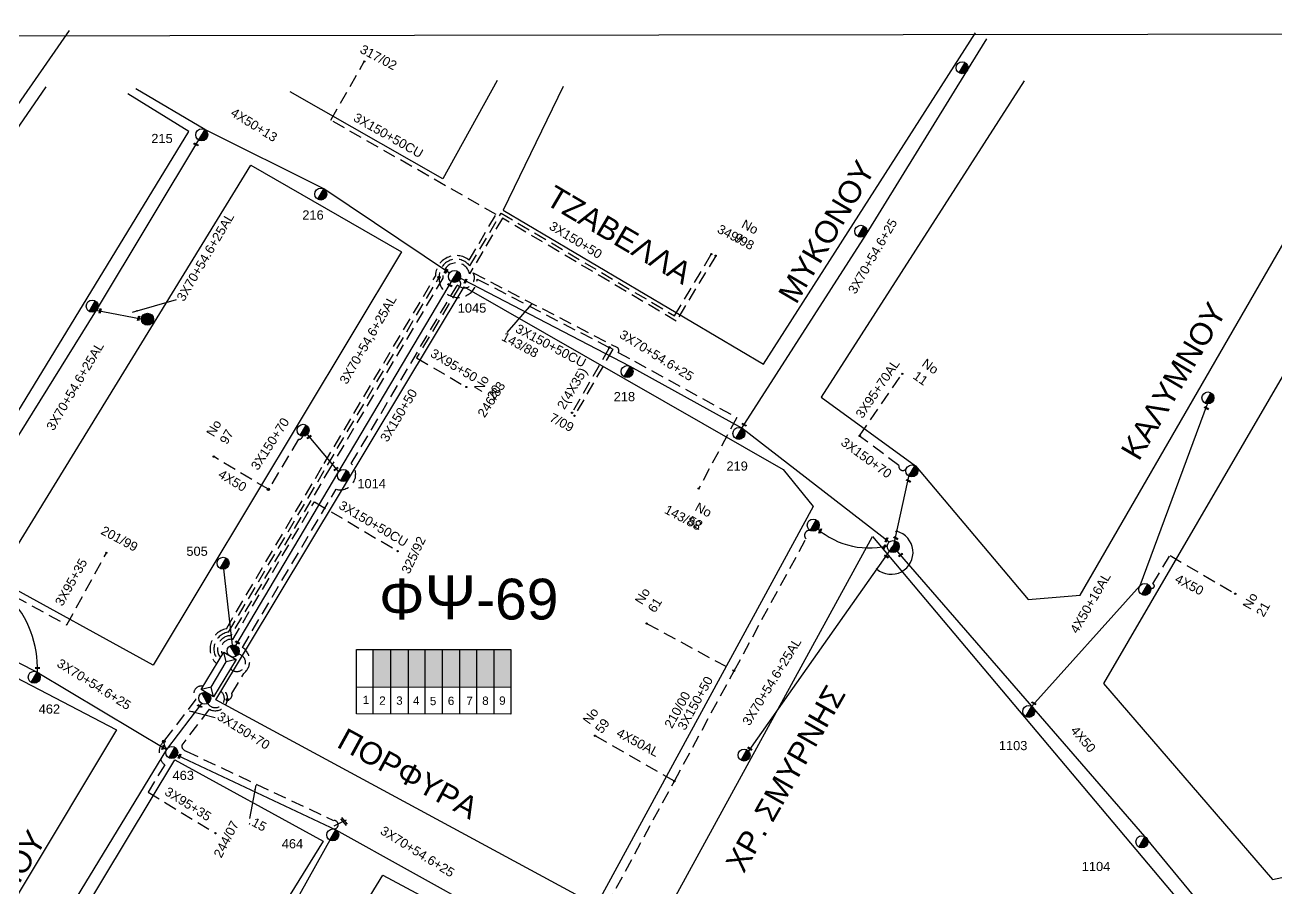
# Model space of a CAD drawing. Header units: millimetres. Extents: x 771 to 3391, y 686 to 1835.
# Drawn here: x 1288.3 to 1533.5, y 1593.6 to 1762.8 of the extents above; entities that cross this region are included whole.
import ezdxf

# ---------------------------------------------------------------- set-up
doc = ezdxf.new("R2010")
doc.units = ezdxf.units.MM
doc.linetypes.add('DASHED', pattern=[19.05, 12.7, -6.35])
for name, color, linetype in [('Pillar OTE', 7, 'Continuous'), ('Άγνωστα', 7, 'Continuous'), ('Γυμνά εναέρια ΧΤ (3Φ)   4x50CU', 7, 'Continuous'), ('Γυμνά εναέρια ΧΤ και ΦΟΠ (3Φ)   4x50+16AL', 7, 'Continuous'), ('Επιγραφές - Σχήματα', 7, 'Continuous'), ('Καλωδια Χ.Τ 3x95+35', 7, 'DASHED'), ('Καλωδια ΧΤ  3X95+50', 7, 'Continuous'), ('Καλώδια ΧΤ   3x150+50CU', 7, 'DASHED'), ('Καλώδια ΧΤ   3x150+70AL', 7, 'DASHED'), ('Μηχανική τομή', 7, 'Continuous'), ('Στύλος Ξύλινος', 7, 'Continuous'), ('Στύλος Ξύλινος @ 1', 7, 'Continuous'), ('Στύλος ΦΜ', 7, 'Continuous'), ('Στύλος ΦΜ @ 1', 7, 'Continuous'), ('Συνδέσεις', 7, 'Continuous'), ('Συνεστραμμένα ΧΤ   3x70+54.6+25 AL', 7, 'SYN_LINE'), ('Υποσταθμός εναέριος 2 στύλων', 7, 'Continuous'), ('Υποσταθμός πόλεως', 7, 'Continuous'), ('Υπόβαθρο ΔΕΗ', 7, 'Continuous'), ('Υπόγεια Καλώδια Δικτύου ΧΤ   .15', 7, 'DASHED'), ('Υπόγεια καλώδια Παροχών ΧΤ   4x50AL', 7, 'DASHED')]:
    doc.layers.add(name, color=color, linetype=linetype)
doc.styles.add('arial', font='ARIAL.TTF')
doc.styles.get("Standard").update_dxf_attribs({"font": 'ARIAL.TTF'})
doc.linetypes.add('SYN_LINE', pattern='A,0.5,-0.0001,["/\\/\\/\\/",Standard,S=0.1,R=0,X=0,Y=-0.05],-0.25', length=0.7501)
doc.dimstyles.new('ISO-25', dxfattribs={"dimtxt": 2.5, "dimasz": 2.5, "dimexe": 1.25, "dimexo": 0.625, "dimtad": 1, "dimtxsty": 'Standard', "dimcen": 2.5, "dimadec": 0, "dimazin": 0, "dimtfac": 1, "dimtmove": 0, "dimatfit": 3, "dimfxl": 1, "dimarcsym": 0})

# ---------------------------------------------------------------- blocks, each defined once
blk = doc.blocks.new('ΥΠΑΡΧΩΝ ΤΣΙΜΕΝΤΕΝΙΟΣ ΣΤΥΛΟΣ')
at = {"layer": 'Στύλος ΦΜ'}
blk.add_hatch(color=7, dxfattribs=at).paths.add_polyline_path([(-1.29, -2.28, 0.574793), (2.62, 0, 0.268822), (1.3, 2.27)])
at = {"layer": 'Στύλος ΦΜ', "color": 7}
blk.add_line((-1.29, -2.28), (1.3, 2.27), dxfattribs=at)
blk.add_circle((0, 0), 2.62, dxfattribs=at)
at = {"layer": 'Στύλος ΦΜ', "flags": 4}
for tag, p in [('ΑΡΙΘΜΟΣ', (-4.68, 8.05)), ('ΤΥΠΟΣ', (-4.91, 3.03))]:
    blk.add_attdef(tag, p, '', height=4, dxfattribs=at)
blk = doc.blocks.new('_ΣΥΝΔΕΣΗ')
at = {"layer": 'Συνδέσεις', "linetype": 'SYN_LINE', "ltscale": 40}
blk.add_hatch(color=256, dxfattribs=at).paths.add_polyline_path([(0.5, -0.01, 1), (-0.5, -0.01, 1)])
at = {"layer": 'Συνδέσεις'}
blk.add_circle((0, -0.01), 0.5, dxfattribs=at)
blk = doc.blocks.new('ΜΗΧΑΝΙΚΗ ΤΟΜΗ')
at = {"layer": 'Μηχανική τομή', "ltscale": 40}
for p, q in [((-1.89, 0.78), (1.89, 0.78)), ((1.89, 0), (-1.89, 0))]:
    blk.add_line(p, q, dxfattribs=at)
blk = doc.blocks.new('ΥΠΟΣΤΑΘΜΟΣ ΕΝΑΕΡΙΟΣ ΕΠΙ 2 ΣΤΥΛΩΝ')
at = {"layer": 'Υποσταθμός εναέριος 2 στύλων', "linetype": 'Continuous'}
for points in [[(-11.97, -2.11, 0.574793), (-8.45, -0.07, 0.268822), (-9.64, 1.98)], [(9.68, -2.15, 0.574793), (13.19, -0.1, 0.268822), (12.01, 1.95)]]:
    blk.add_hatch(color=256, dxfattribs=at).paths.add_polyline_path(points)
for p, q in [((-11.97, -2.11), (-9.64, 1.98)), ((9.68, -2.15), (12.01, 1.95))]:
    blk.add_line(p, q, dxfattribs=at)
for centre in [(-10.81, -0.07), (10.84, -0.1)]:
    blk.add_circle(centre, 2.36, dxfattribs=at)
at = {"layer": 'Υποσταθμός πόλεως', "linetype": 'Continuous', "ltscale": 40}
blk.add_lwpolyline([(-8.57, 2.82), (8.57, 2.82), (8.57, -2.82), (-8.57, -2.82)], close=True, dxfattribs=at)
for points in [[(-5.75, 0), (-8.57, 2.82)], [(-8.57, -2.82), (-5.75, 0)], [(-5.75, 0), (5.75, 0)], [(5.75, 0), (8.57, 2.82)], [(8.57, -2.82), (5.75, 0)]]:
    blk.add_lwpolyline(points, dxfattribs=at)
at = {"layer": 'Υποσταθμός εναέριος 2 στύλων', "ltscale": 40, "flags": 1}
for tag, p in [('ΜΕΤΑΣΧΗΜΑΤΙΣΜΟΣ', (14.09, 2.51)), ('ΙΣΧΥΣ', (14.07, -0.28)), ('ΑΡΙΘΜΟΣ', (14.19, -3))]:
    blk.add_attdef(tag, p, '', height=1.8, dxfattribs=at)
blk = doc.blocks.new('ΥΠΑΡΧΩΝ ΞΥΛΙΝΟΣ ΣΤΥΛΟΣ')
at = {"layer": 'Στύλος Ξύλινος'}
h = blk.add_hatch(color=7, dxfattribs=at)
h.paths.add_polyline_path([(-2.62, 0, 0.270008), (-1.29, -2.28), (1.3, 2.27, 0.576266)])
h.paths.add_polyline_path([(-1.29, -2.28, 0.574793), (2.62, 0, 0.268822), (1.3, 2.27)])
at = {"layer": 'Στύλος Ξύλινος', "color": 7}
blk.add_line((-1.29, -2.28), (1.3, 2.27), dxfattribs=at)
blk.add_circle((0, 0), 2.62, dxfattribs=at)
at = {"layer": 'Στύλος Ξύλινος', "flags": 4}
for tag, p in [('ΑΡΙΘΜΟΣ', (-4.91, 8.6)), ('ΤΥΠΟΣ', (-4.85, 3.39))]:
    blk.add_attdef(tag, p, '', height=4, dxfattribs=at)
blk = doc.blocks.new('τομή_')
at = {"layer": 'Επιγραφές - Σχήματα'}
for p, q in [((-1.29, -0.22), (0.13, 0.75)), ((-1.08, -0.46), (0.34, 0.51)), ((-0.66, 0.62), (-0.29, -0.37))]:
    blk.add_line(p, q, dxfattribs=at)
blk = doc.blocks.new('TSONTA XT1')
at = {"ltscale": 40}
h = blk.add_hatch(color=256, dxfattribs=at)
h.dxf.hatch_style = 1
h.paths.add_polyline_path([(596, 2487.7), (597.1, 2488.8), (596, 2489.9), (594.9, 2488.8)])
blk.add_lwpolyline([(594.9, 2488.8), (596, 2489.9), (597.1, 2488.8), (596, 2487.7)], close=True, dxfattribs=at)

msp = doc.modelspace()

# ---------------------------------------------------------------- hatches: boundary and pattern name
at = {"layer": 'Καλώδια ΧΤ   3x150+50CU', "linetype": 'DASHED', "ltscale": 0.2}
h = msp.add_hatch(color=30, dxfattribs=at)
h.dxf.hatch_style = 1
h.paths.add_polyline_path([(1360.0977, 1640.21971), (1356.65782, 1640.21992), (1356.65736, 1632.85933), (1360.09724, 1632.85599)])
h = msp.add_hatch(color=133, dxfattribs=at)
h.dxf.hatch_style = 1
h.paths.add_polyline_path([(1363.53727, 1640.21949), (1360.0977, 1640.21971), (1360.09724, 1632.85599), (1363.5368, 1632.85265)])
h = msp.add_hatch(color=5, dxfattribs=at)
h.dxf.hatch_style = 1
h.paths.add_polyline_path([(1366.83482, 1640.21929), (1363.53727, 1640.21949), (1363.5368, 1632.85265), (1366.83436, 1632.84945)])
h = msp.add_hatch(color=6, dxfattribs=at)
h.dxf.hatch_style = 1
h.paths.add_polyline_path([(1370.22082, 1640.21908), (1366.83482, 1640.21929), (1366.83436, 1632.84945), (1370.22036, 1632.84616)])
h = msp.add_hatch(color=151, dxfattribs=at)
h.dxf.hatch_style = 1
h.paths.add_polyline_path([(1373.61746, 1640.21886), (1370.22082, 1640.21908), (1370.22036, 1632.84616), (1373.617, 1632.84286)])
h = msp.add_hatch(color=85, dxfattribs=at)
h.dxf.hatch_style = 1
h.paths.add_polyline_path([(1376.95451, 1640.21865), (1373.61746, 1640.21886), (1373.617, 1632.84286), (1376.95405, 1632.83962)])
h = msp.add_hatch(color=1, dxfattribs=at)
h.dxf.hatch_style = 1
h.paths.add_polyline_path([(1380.34289, 1640.21844), (1376.95451, 1640.21865), (1376.95405, 1632.83962), (1380.34243, 1632.83633)])
h = msp.add_hatch(color=2, dxfattribs=at)
h.dxf.hatch_style = 1
h.paths.add_polyline_path([(1383.66299, 1640.21823), (1380.34289, 1640.21844), (1380.34243, 1632.83633), (1383.66253, 1632.83311)])

# ---------------------------------------------------------------- linework, layer by layer
at = {"layer": 'Pillar OTE', "ltscale": 40}
for points in [[(1353.32912, 1627.57984), (1353.32991, 1640.22013), (1383.66299, 1640.21823), (1383.6622, 1627.55048), (1353.32912, 1627.58077)], [(1356.65703, 1627.57745), (1356.65782, 1640.21992)], [(1360.09691, 1627.57401), (1360.0977, 1640.21971)], [(1363.53647, 1627.57058), (1363.53727, 1640.21949)], [(1366.83403, 1627.56729), (1366.83482, 1640.21929)], [(1370.22003, 1627.56391), (1370.22082, 1640.21908)], [(1373.61667, 1627.56051), (1373.61746, 1640.21886)], [(1376.95372, 1627.55718), (1376.95451, 1640.21865)], [(1380.3421, 1627.5538), (1380.34289, 1640.21844)], [(1353.32945, 1632.86257), (1383.66253, 1632.83311)]]:
    msp.add_lwpolyline(points, dxfattribs=at)
at = {"layer": 'Άγνωστα', "color": 5, "linetype": 'DASHED', "ltscale": 0.2}
for points in [[(1402.8591, 1699.3093), (1395.63822, 1686.70264)], [(1403.15451, 1699.4142), (1403.60999, 1699.17109), (1396.12845, 1686.10936)]]:
    msp.add_lwpolyline(points, dxfattribs=at)
at = {"layer": 'Άγνωστα', "color": 1, "linetype": 'DASHED', "ltscale": 0.2}
msp.add_lwpolyline([(1452.0433, 1682.13227), (1460.38313, 1694.30138)], dxfattribs=at)
at = {"layer": 'Άγνωστα', "color": 6, "linetype": 'Continuous', "ltscale": 0.2}
msp.add_lwpolyline([(1329.03806, 1641.09328), (1327.18951, 1657.15556)], dxfattribs=at)
at = {"layer": 'Άγνωστα', "color": 62, "linetype": 'DASHED', "ltscale": 0.2}
msp.add_lwpolyline([(1410.27692, 1645.32803), (1427.44091, 1636.03729)], dxfattribs=at)
at = {"layer": 'Γυμνά εναέρια ΧΤ (3Φ)   4x50CU', "color": 62, "linetype": 'Continuous', "ltscale": 0.2}
msp.add_arc((1454.0061, 1676.04135), 15.89371, 225.9239339, 282.5961615, dxfattribs=at)
at = {"layer": 'Γυμνά εναέρια ΧΤ και ΦΟΠ (3Φ)   4x50+16AL', "color": 6, "linetype": 'Continuous', "ltscale": 0.2}
msp.add_lwpolyline([(1371.58074, 1714.06708), (1346.93134, 1730.65297), (1323.58818, 1742.27204), (1310.10327, 1750.27258)], dxfattribs=at)
at = {"layer": 'Γυμνά εναέρια ΧΤ και ΦΟΠ (3Φ)   4x50+16AL', "color": 1}
msp.add_lwpolyline([(1485.81503, 1629.09346), (1507.06127, 1652.76206), (1520.26661, 1688.43307)], dxfattribs=at)
at = {"layer": 'Γυμνά εναέρια ΧΤ και ΦΟΠ (3Φ)   4x50+16AL', "color": 1, "linetype": 'Continuous', "ltscale": 0.2}
for points in [[(1458.20063, 1659.97949), (1458.74202, 1660.67641), (1461.81128, 1674.76118)], [(1528.62804, 1578.42111), (1508.00417, 1603.48542), (1485.81503, 1629.09346), (1458.64743, 1660.42299)]]:
    msp.add_lwpolyline(points, dxfattribs=at)
at = {"layer": 'Καλωδια Χ.Τ 3x95+35', "color": 2, "linetype": 'DASHED', "ltscale": 0.2}
msp.add_lwpolyline([(1285.04088, 1651.08153, -0.606407485), (1286.32451, 1650.64437), (1296.52735, 1645.03607), (1304.36347, 1659.29187)], format="xyb", dxfattribs=at)
at = {"layer": 'Καλωδια Χ.Τ 3x95+35', "color": 85, "linetype": 'DASHED', "ltscale": 0.2}
msp.add_lwpolyline([(1315.56928, 1622.21117, 0.445125789), (1315.74206, 1617.5798), (1312.46685, 1612.19917), (1325.69948, 1604.14442)], format="xyb", dxfattribs=at)
at = {"layer": 'Καλωδια ΧΤ  3X95+50', "color": 6, "linetype": 'DASHED', "ltscale": 0.2}
msp.add_lwpolyline([(1373.49006, 1712.69854, -0.467260816), (1373.51016, 1711.38116), (1365.14575, 1697.46746), (1374.90687, 1691.7559)], format="xyb", dxfattribs=at)
at = {"layer": 'Καλώδια ΧΤ   3x150+50CU', "color": 30, "linetype": 'DASHED', "ltscale": 0.2}
msp.add_lwpolyline([(1325.94679, 1637.38505, -0.61295473), (1327.83576, 1644.29424), (1347.03405, 1676.7445), (1368.83004, 1713.47858, -0.624417224), (1375.4528, 1716.67532), (1380.74791, 1725.60321), (1348.31098, 1744.13674), (1354.88948, 1755.65026)], format="xyb", dxfattribs=at)
at = {"layer": 'Καλώδια ΧΤ   3x150+50CU', "color": 5, "linetype": 'DASHED', "ltscale": 0.2}
for points in [[(1326.32688, 1638.0173, -0.614722169), (1328.28383, 1643.63691), (1347.65379, 1676.37732), (1369.55468, 1713.28819, -0.736270812), (1375.59905, 1715.50981), (1381.74687, 1725.87542), (1415.73434, 1705.7175), (1422.96674, 1717.83433)], [(1369.55468, 1713.28819, 1.013706623), (1377.02698, 1712.94654), (1402.78385, 1699.58139)]]:
    msp.add_lwpolyline(points, format="xyb", dxfattribs=at)
at = {"layer": 'Καλώδια ΧΤ   3x150+50CU', "color": 133, "linetype": 'DASHED', "ltscale": 0.2}
msp.add_lwpolyline([(1423.81499, 1717.52438), (1416.07992, 1704.67503), (1381.99898, 1724.88838), (1375.52399, 1713.97116, 0.967531453), (1370.29247, 1713.11998), (1348.27353, 1676.01013), (1328.70897, 1642.94079, 0.625508357), (1326.68436, 1638.61196)], format="xyb", dxfattribs=at)
at = {"layer": 'Καλώδια ΧΤ   3x150+50CU', "color": 151, "linetype": 'DASHED', "ltscale": 0.2}
msp.add_lwpolyline([(1328.04874, 1630.38312, 0.521641983), (1328.88902, 1631.59628), (1331.25615, 1635.53386, 0.511929817), (1330.98131, 1640.62145), (1349.34549, 1671.68313, 0.765309636), (1352.3368, 1676.73446), (1373.13417, 1711.7855, 0.855052066), (1376.26174, 1714.1431), (1404.55697, 1699.47352, -0.405453464), (1404.66379, 1698.50094), (1407.86911, 1696.83822), (1427.94538, 1685.74415), (1420.49593, 1671.82877)], format="xyb", dxfattribs=at)
at = {"layer": 'Καλώδια ΧΤ   3x150+50CU', "color": 1, "linetype": 'DASHED', "ltscale": 0.2}
msp.add_lwpolyline([(1327.08467, 1639.27784, -0.646004002), (1329.10097, 1642.18867), (1345.09048, 1669.21522), (1361.29432, 1659.62867)], format="xyb", dxfattribs=at)
at = {"layer": 'Καλώδια ΧΤ   3x150+50CU', "color": 62, "linetype": 'DASHED', "ltscale": 0.2}
msp.add_lwpolyline([(1402.19662, 1589.0041, 0.794839814), (1402.48403, 1590.03718), (1415.70619, 1614.35823), (1427.44091, 1636.03729), (1441.53203, 1661.95673, -0.714804111), (1442.36694, 1663.59986)], format="xyb", dxfattribs=at)
at = {"layer": 'Καλώδια ΧΤ   3x150+50CU', "color": 6, "linetype": 'DASHED', "ltscale": 0.2}
msp.add_arc((1329.88852, 1637.62216), 1.71928, 224.1336105, 80.1717165, dxfattribs=at)
at = {"layer": 'Καλώδια ΧΤ   3x150+50CU', "color": 2, "linetype": 'DASHED', "ltscale": 0.2}
msp.add_arc((1325.66092, 1630.59701), 1.78365, 212.7850509, 52.1435885, dxfattribs=at)
at = {"layer": 'Καλώδια ΧΤ   3x150+70AL', "color": 6, "linetype": 'DASHED', "ltscale": 0.2}
msp.add_lwpolyline([(1342.56667, 1682.71806, -0.724987444), (1341.95816, 1681.47947), (1336.07023, 1671.66216)], format="xyb", dxfattribs=at)
at = {"layer": 'Καλώδια ΧΤ   3x150+70AL', "color": 1, "linetype": 'DASHED', "ltscale": 0.2}
msp.add_lwpolyline([(1461.22951, 1675.77854, -0.875481498), (1459.76071, 1676.30857), (1452.04685, 1682.12959)], format="xyb", dxfattribs=at)
at = {"layer": 'Καλώδια ΧΤ   3x150+70AL', "color": 85, "linetype": 'DASHED', "ltscale": 0.2}
msp.add_lwpolyline([(1323.3185, 1633.01305, 0.747947297), (1321.86423, 1630.49369), (1315.56928, 1622.21117, 0.216711127), (1316.16139, 1620.68655)], format="xyb", dxfattribs=at)
at = {"layer": 'Συνεστραμμένα ΧΤ   3x70+54.6+25 AL', "color": 85, "ltscale": 20}
msp.add_lwpolyline([(1235.06324, 1670.53321), (1253.50936, 1698.7177), (1279.21849, 1736.07819), (1297.06952, 1761.74846)], dxfattribs=at)
at = {"layer": 'Συνεστραμμένα ΧΤ   3x70+54.6+25 AL', "color": 62, "linetype": 'SYN_LINE', "ltscale": 20}
for points in [[(1428.95266, 1683.67487), (1453.30345, 1721.718), (1473.09583, 1753.73353), (1477.01576, 1760.07426)], [(1457.83956, 1661.28343), (1428.95266, 1683.67487), (1407.02, 1695.79802), (1372.68172, 1713.61605)]]:
    msp.add_lwpolyline(points, dxfattribs=at)
at = {"layer": 'Συνεστραμμένα ΧΤ   3x70+54.6+25 AL', "color": 6, "linetype": 'SYN_LINE', "ltscale": 20}
for points in [[(1265.00544, 1648.50616), (1287.11205, 1682.26607), (1302.37806, 1706.80734), (1323.00489, 1741.24886)], [(1329.67491, 1640.98857), (1349.71746, 1674.86626), (1372.58825, 1713.45209)]]:
    msp.add_lwpolyline(points, dxfattribs=at)
at = {"layer": 'Συνεστραμμένα ΧΤ   3x70+54.6+25 AL', "color": 6, "linetype": 'SYN_LINE', "ltscale": 8}
for points in [[(1302.23831, 1706.83391), (1312.49624, 1704.88377)], [(1343.69473, 1682.4167), (1349.84396, 1675.07968)]]:
    msp.add_lwpolyline(points, dxfattribs=at)
at = {"layer": 'Συνεστραμμένα ΧΤ   3x70+54.6+25 AL', "color": 1, "ltscale": 20}
msp.add_lwpolyline([(1430.05395, 1619.92928), (1458.74202, 1660.67641)], dxfattribs=at)
at = {"layer": 'Συνεστραμμένα ΧΤ   3x70+54.6+25 AL', "color": 2, "ltscale": 15}
for points in [[(1265.50843, 1647.03461), (1275.38428, 1643.5794), (1290.72529, 1635.79739), (1316.09165, 1620.57576)], [(1322.98319, 1629.64325), (1316.09165, 1620.57576)]]:
    msp.add_lwpolyline(points, dxfattribs=at)
at = {"layer": 'Συνεστραμμένα ΧΤ   3x70+54.6+25 AL', "color": 2, "ltscale": 20}
msp.add_lwpolyline([(1316.29565, 1620.84419), (1316.09165, 1620.57576), (1298.38273, 1591.48297), (1286.87894, 1572.17764), (1273.18471, 1549.54589), (1259.22435, 1525.12986)], dxfattribs=at)
at = {"layer": 'Συνεστραμμένα ΧΤ   3x70+54.6+25 AL', "color": 85, "linetype": 'SYN_LINE', "ltscale": 20}
for points in [[(1318.17221, 1619.47219), (1349.28621, 1604.84019), (1378.43815, 1588.59997), (1393.3677, 1580.38493)], [(1288.95416, 1505.05184), (1309.68392, 1537.38188), (1328.09021, 1566.89703), (1348.50627, 1603.47206)]]:
    msp.add_lwpolyline(points, dxfattribs=at)
at = {"layer": 'Συνεστραμμένα ΧΤ   3x70+54.6+25 AL', "color": 2, "ltscale": 15}
msp.add_arc((1270.22222, 1636.51203), 20.55702, 357.9397481, 43.0572541, dxfattribs=at)
at = {"layer": 'Υπόβαθρο ΔΕΗ'}
for points in [[(2899.29583, 1762.81833), (885.09289, 1760.10556)], [(1393.89817, 1750.73002), (1382.11434, 1726.49499), (1433.17167, 1696.21296), (1474.783, 1761.28142)], [(1484.328, 1751.82967), (1444.49795, 1689.75611), (1463.03008, 1676.28064), (1485.12859, 1650.01424), (1495.32562, 1650.88304), (1518.30317, 1690.71699), (1555.51414, 1755.20332)], [(1380.92261, 1751.93232), (1370.28631, 1732.59139), (1340.34345, 1749.69988)], [(1569.23931, 1752.70365), (1499.88, 1633.55942), (1533.01164, 1595.0673), (1538.87984, 1596.31531), (1622.80495, 1741.6215), (1609.06261, 1751.20354)], [(1292.42721, 1750.68868), (1242.90521, 1678.71335), (1270.21789, 1659.52236), (1320.44568, 1741.88068), (1308.50608, 1749.27003)], [(1282.75226, 1654.03543), (1332.65157, 1735.28065), (1362.16837, 1718.31089), (1313.48691, 1637.14123), (1282.75226, 1654.03543)], [(1325.76263, 1630.35368), (1374.49078, 1711.41011), (1437.0363, 1675.55359), (1442.91252, 1668.29517), (1400.34033, 1589.98721), (1325.76263, 1630.35368)], [(1411.48434, 1583.63505), (1454.58698, 1662.40608), (1527.04956, 1576.23898), (1502.941, 1534.72826), (1411.48434, 1583.63505)], [(1274.40569, 1641.07539), (1306.26574, 1624.4416), (1250.89193, 1532.13046), (1220.66606, 1553.78514), (1274.40569, 1641.07539)], [(1261.38726, 1524.90277), (1317.70395, 1618.55191), (1346.8363, 1602.60117), (1287.21164, 1506.12906), (1261.38726, 1524.90277)], [(1350.37336, 1606.23204), (1348.92568, 1605.51674)], [(1358.539, 1595.90197), (1391.89977, 1578.07141), (1332.59663, 1478.85015), (1298.77731, 1498.3591), (1358.539, 1595.90197)]]:
    msp.add_lwpolyline(points, dxfattribs=at)
msp.add_arc((1458.2303, 1659.27557), 4.29642, 229.6709562, 75.0154944, dxfattribs=at)
at = {"layer": 'Υπόγεια Καλώδια Δικτύου ΧΤ   .15', "color": 151, "linetype": 'DASHED', "ltscale": 0.2}
msp.add_lwpolyline([(1327.13215, 1632.48987, -0.933976987), (1324.46095, 1628.52157), (1319.07986, 1621.44124, 0.355273104), (1319.91917, 1620.26838), (1348.85921, 1606.65873, -1), (1348.99536, 1604.97696)], format="xyb", dxfattribs=at)
at = {"layer": 'Υπόγεια καλώδια Παροχών ΧΤ   4x50AL', "color": 6, "linetype": 'DASHED', "ltscale": 0.2}
msp.add_lwpolyline([(1336.07023, 1671.66216), (1325.36136, 1678.0848)], dxfattribs=at)
at = {"layer": 'Υπόγεια καλώδια Παροχών ΧΤ   4x50AL', "color": 1, "ltscale": 0.2}
msp.add_lwpolyline([(1508.98452, 1652.63779, 1.79480424), (1509.56948, 1653.10616), (1509.56948, 1653.10616), (1509.56948, 1653.10616), (1512.9382, 1658.66765), (1525.62787, 1651.22338)], format="xyb", dxfattribs=at)
at = {"layer": 'Υπόγεια καλώδια Παροχών ΧΤ   4x50AL', "color": 62, "ltscale": 0.2}
msp.add_lwpolyline([(1415.70619, 1614.35823), (1400.15945, 1623.28369)], dxfattribs=at)

# ---------------------------------------------------------------- block references
at = {"layer": 'Επιγραφές - Σχήματα', "rotation": 275.9596843360779}
msp.add_blockref('τομή_', (1350.7694, 1605.97761), dxfattribs=at)
at = {"layer": 'Μηχανική τομή'}
for p, xscale, yscale, zscale, rotation in [((1321.82962, 1739.28646), 0.2500000000002005, 0.2500000000002005, 0.2500000000002005, 331.5446991727721), ((1371.00359, 1714.44399), 0.249999999999919, 0.249999999999919, 0.249999999999919, 58.07017182833054), ((1371.63006, 1711.66136), 0.2500000000002005, 0.2500000000002005, 0.2500000000002005, 331.5446991727721), ((1374.84466, 1712.48864), 0.249999999999919, 0.249999999999919, 0.249999999999919, 68.45138536945211), ((1303.16452, 1706.65782), 0.2499999999999681, 0.2499999999999681, 0.2499999999999681, 75.24155094766279), ((1310.73087, 1705.22655), 0.2499999999999681, 0.2499999999999681, 0.2499999999999681, 75.24155094766279), ((1520.06305, 1687.50205), 0.249999999999919, 0.249999999999919, 0.249999999999919, 330.7392752309361), ((1429.33481, 1684.27191), 0.249999999999919, 0.249999999999919, 0.249999999999919, 330.7392752309361), ((1344.13509, 1681.84022), 0.2499999999999681, 0.2499999999999681, 0.2499999999999681, 36.11407878704492), ((1349.3823, 1675.57478), 0.2499999999999681, 0.2499999999999681, 0.2499999999999681, 36.11407878704492), ((1461.60367, 1673.24981), 0.249999999999919, 0.249999999999919, 0.249999999999919, 330.7392752309361), ((1444.40549, 1663.44255), 0.249999999999919, 0.249999999999919, 0.249999999999919, 68.45138536945211), ((1456.98747, 1660.32503), 0.249999999999919, 0.249999999999919, 0.249999999999919, 68.45138536945211), ((1457.39597, 1661.69596), 0.249999999999919, 0.249999999999919, 0.249999999999919, 68.45138536945211), ((1459.12241, 1661.98142), 0.249999999999919, 0.249999999999919, 0.249999999999919, 330.7392752309361), ((1457.25354, 1658.39923), 0.249999999999919, 0.249999999999919, 0.249999999999919, 330.7392752309361), ((1460.14213, 1658.70698), 0.249999999999919, 0.249999999999919, 0.249999999999919, 39.85383949914431), ((1329.98245, 1641.50369), 0.2500000000002005, 0.2500000000002005, 0.2500000000002005, 331.5446991727721), ((1290.77922, 1636.48668), 0.2500000000002005, 0.2500000000002005, 0.2500000000002005, 357.2151206598885), ((1322.553, 1629.02824), 0.2500000000002005, 0.2500000000002005, 0.2500000000002005, 331.5446991727721), ((1486.19877, 1629.57148), 0.249999999999919, 0.249999999999919, 0.249999999999919, 330.7392752309361), ((1315.50414, 1620.96537), 0.249999999999919, 0.249999999999919, 0.249999999999919, 68.45138536945211), ((1430.47013, 1620.65903), 0.249999999999919, 0.249999999999919, 0.249999999999919, 327.1645484662421), ((1318.73057, 1619.22323), 0.249999999999919, 0.249999999999919, 0.249999999999919, 68.45138536945211)]:
    msp.add_blockref('ΜΗΧΑΝΙΚΗ ΤΟΜΗ', p, dxfattribs=dict(at, xscale=xscale, yscale=yscale, zscale=zscale, rotation=rotation))
at = {"layer": 'Στύλος Ξύλινος @ 1', "ltscale": 40, "xscale": 0.4499999999998181, "yscale": 0.4499999999998181, "zscale": 0.4499999999998181}
msp.add_blockref('ΥΠΑΡΧΩΝ ΞΥΛΙΝΟΣ ΣΤΥΛΟΣ', (1312.36523, 1705.05598), dxfattribs=at)
at = {"layer": 'Στύλος ΦΜ @ 1', "ltscale": 40, "xscale": 0.4499999999998181, "yscale": 0.4499999999998181, "zscale": 0.4499999999998181}
for p in [(1472.14238, 1754.42495), (1452.28684, 1722.31267), (1301.51898, 1707.61302), (1520.38326, 1689.60505), (1342.87272, 1683.26018), (1462.28916, 1675.26447), (1442.94797, 1664.62433), (1458.64516, 1660.42428), (1507.97923, 1652.02417), (1429.37256, 1619.4985)]:
    msp.add_blockref('ΥΠΑΡΧΩΝ ΤΣΙΜΕΝΤΕΝΙΟΣ ΣΤΥΛΟΣ', p, dxfattribs=at)
at = {"layer": 'Στύλος ΦΜ @ 1', "ltscale": 40}
ref = msp.add_blockref('ΥΠΑΡΧΩΝ ΤΣΙΜΕΝΤΕΝΙΟΣ ΣΤΥΛΟΣ', (1323.00262, 1741.25015), dxfattribs=dict(at, xscale=0.4499999999998181, yscale=0.4499999999998181, zscale=0.4499999999998181))
ref.add_attrib('ΤΥΠΟΣ', '215', (1313.10868, 1739.63849), dxfattribs={"layer": 'Στύλος ΦΜ', "height": 1.8, "flags": 4})
ref = msp.add_blockref('ΥΠΑΡΧΩΝ ΤΣΙΜΕΝΤΕΝΙΟΣ ΣΤΥΛΟΣ', (1346.34578, 1729.63109), dxfattribs=dict(at, xscale=0.4499999999998181, yscale=0.4499999999998181, zscale=0.4499999999998181))
ref.add_attrib('ΤΥΠΟΣ', '216', (1342.73495, 1724.62013), dxfattribs={"layer": 'Στύλος ΦΜ', "height": 1.8, "flags": 4})
ref = msp.add_blockref('ΥΠΑΡΧΩΝ ΤΣΙΜΕΝΤΕΝΙΟΣ ΣΤΥΛΟΣ', (1372.58598, 1713.45338), dxfattribs=dict(at, xscale=0.4499999999998181, yscale=0.4499999999998181, zscale=0.4499999999998181))
ref.add_attrib('ΤΥΠΟΣ', '1045', (1373.22517, 1706.35323), dxfattribs={"layer": 'Στύλος ΦΜ', "height": 1.8, "flags": 4})
ref = msp.add_blockref('ΥΠΑΡΧΩΝ ΤΣΙΜΕΝΤΕΝΙΟΣ ΣΤΥΛΟΣ', (1406.43319, 1694.77685), dxfattribs=dict(at, xscale=0.4499999999998181, yscale=0.4499999999998181, zscale=0.4499999999998181))
ref.add_attrib('ΤΥΠΟΣ', '218', (1403.81243, 1688.96499), dxfattribs={"layer": 'Στύλος ΦΜ', "height": 1.8, "flags": 4})
ref = msp.add_blockref('ΥΠΑΡΧΩΝ ΤΣΙΜΕΝΤΕΝΙΟΣ ΣΤΥΛΟΣ', (1428.3671, 1682.65298), dxfattribs=dict(at, xscale=0.4499999999998181, yscale=0.4499999999998181, zscale=0.4499999999998181))
ref.add_attrib('ΤΥΠΟΣ', '219', (1425.92719, 1675.33147), dxfattribs={"layer": 'Στύλος ΦΜ', "height": 1.8, "flags": 4})
ref = msp.add_blockref('ΥΠΑΡΧΩΝ ΤΣΙΜΕΝΤΕΝΙΟΣ ΣΤΥΛΟΣ', (1350.78824, 1674.37578), dxfattribs=dict(at, xscale=0.4499999999998181, yscale=0.4499999999998181, zscale=0.4499999999998181))
ref.add_attrib('ΤΥΠΟΣ', '1014', (1353.52726, 1671.88608), dxfattribs={"layer": 'Στύλος ΦΜ', "height": 1.8, "flags": 4})
ref = msp.add_blockref('ΥΠΑΡΧΩΝ ΤΣΙΜΕΝΤΕΝΙΟΣ ΣΤΥΛΟΣ', (1327.18725, 1657.15685), dxfattribs=dict(at, xscale=0.4499999999998181, yscale=0.4499999999998181, zscale=0.4499999999998181))
ref.add_attrib('ΤΥΠΟΣ', '505', (1319.9912, 1658.61181), dxfattribs={"layer": 'Στύλος ΦΜ', "height": 1.8, "flags": 4})
ref = msp.add_blockref('ΥΠΑΡΧΩΝ ΤΣΙΜΕΝΤΕΝΙΟΣ ΣΤΥΛΟΣ', (1290.13973, 1634.7755), dxfattribs=dict(at, xscale=0.4499999999998181, yscale=0.4499999999998181, zscale=0.4499999999998181))
ref.add_attrib('ΤΥΠΟΣ', '462', (1291.0186, 1627.6384), dxfattribs={"layer": 'Στύλος ΦΜ', "height": 1.8, "flags": 4})
ref = msp.add_blockref('ΥΠΑΡΧΩΝ ΤΣΙΜΕΝΤΕΝΙΟΣ ΣΤΥΛΟΣ', (1485.22947, 1628.07158), dxfattribs=dict(at, xscale=0.4499999999998181, yscale=0.4499999999998181, zscale=0.4499999999998181))
ref.add_attrib('ΤΥΠΟΣ', '1103', (1479.36183, 1620.4588), dxfattribs={"layer": 'Στύλος ΦΜ', "height": 1.8, "flags": 4})
ref = msp.add_blockref('ΥΠΑΡΧΩΝ ΤΣΙΜΕΝΤΕΝΙΟΣ ΣΤΥΛΟΣ', (1317.12168, 1620.00465), dxfattribs=dict(at, xscale=0.4499999999998181, yscale=0.4499999999998181, zscale=0.4499999999998181))
ref.add_attrib('ΤΥΠΟΣ', '463', (1317.27422, 1614.60802), dxfattribs={"layer": 'Στύλος ΦΜ', "height": 1.8, "flags": 4})
ref = msp.add_blockref('ΥΠΑΡΧΩΝ ΤΣΙΜΕΝΤΕΝΙΟΣ ΣΤΥΛΟΣ', (1348.70065, 1603.8183), dxfattribs=dict(at, xscale=0.4499999999998181, yscale=0.4499999999998181, zscale=0.4499999999998181))
ref.add_attrib('ΤΥΠΟΣ', '464', (1338.69801, 1601.19042), dxfattribs={"layer": 'Στύλος ΦΜ', "height": 1.8, "flags": 4})
ref = msp.add_blockref('ΥΠΑΡΧΩΝ ΤΣΙΜΕΝΤΕΝΙΟΣ ΣΤΥΛΟΣ', (1507.41861, 1602.46353), dxfattribs=dict(at, xscale=0.4499999999998181, yscale=0.4499999999998181, zscale=0.4499999999998181))
ref.add_attrib('ΤΥΠΟΣ', '1104', (1495.62396, 1596.72796), dxfattribs={"layer": 'Στύλος ΦΜ', "height": 1.8, "flags": 4})
at = {"layer": 'Συνδέσεις'}
for p, xscale, yscale, zscale in [((1354.88948, 1755.65026), 0.25, 0.25, 0.25), ((1422.96674, 1717.83433), 0.25, 0.25, 0.25), ((1423.81499, 1717.52438), 0.25, 0.25, 0.25), ((1369.55468, 1713.28819), 0.4777242751394019, 0.4777242751394019, 0.4777242751394019), ((1460.41765, 1694.34112), 0.25, 0.25, 0.25), ((1374.90687, 1691.7559), 0.25, 0.25, 0.25), ((1395.63822, 1686.70264), 0.25, 0.25, 0.25), ((1396.12845, 1686.10936), 0.25, 0.25, 0.25), ((1452.0669, 1682.15315), 0.25, 0.25, 0.25), ((1325.36136, 1678.0848), 0.25, 0.25, 0.25), ((1336.07023, 1671.66216), 0.4777242751394019, 0.4777242751394019, 0.4777242751394019), ((1420.49593, 1671.82877), 0.25, 0.25, 0.25), ((1459.30677, 1663.41291), 0.25, 0.25, 0.25), ((1304.28067, 1659.20183), 0.25, 0.25, 0.25), ((1361.42318, 1659.51707), 0.25, 0.25, 0.25), ((1455.42069, 1655.99331), 0.25, 0.25, 0.25), ((1461.76472, 1656.84208), 0.25, 0.25, 0.25), ((1525.73098, 1651.16265), 0.25, 0.25, 0.25), ((1410.27692, 1645.32803), 0.25, 0.25, 0.25), ((1427.41719, 1636.04542), 0.25, 0.25, 0.25), ((1328.04874, 1630.38312), 0.4777242751394019, 0.4777242751394019, 0.4777242751394019), ((1400.15945, 1623.28369), 0.25, 0.25, 0.25), ((1315.56928, 1622.21117), 0.4777242751394019, 0.4777242751394019, 0.4777242751394019), ((1415.70631, 1614.35349), 0.25, 0.25, 0.25), ((1325.69948, 1604.14442), 0.25, 0.25, 0.25)]:
    msp.add_blockref('_ΣΥΝΔΕΣΗ', p, dxfattribs=dict(at, xscale=xscale, yscale=yscale, zscale=zscale))
at = {"layer": 'Συνδέσεις', "xscale": 0.2, "yscale": 0.2, "zscale": 0.2, "rotation": 334.5498976721208}
msp.add_blockref('TSONTA XT1', (1081.43206, 1301.27817), dxfattribs=at)
at = {"layer": 'Υποσταθμός εναέριος 2 στύλων', "xscale": 0.5, "yscale": 0.5, "zscale": 0.5, "rotation": 58.98726035968862}
msp.add_blockref('ΥΠΟΣΤΑΘΜΟΣ ΕΝΑΕΡΙΟΣ ΕΠΙ 2 ΣΤΥΛΩΝ', (1326.33857, 1635.30459), dxfattribs=at)

# ---------------------------------------------------------------- texts
at = {"ltscale": 40, "char_height": 4, "attachment_point": 1, "style": 'arial'}
for s, insert, width, rotation in [('{\\H1.083x;MYKONOY}', (1435.86188, 1709.99301), 43.4331384, 59.5827763), ('{\\H1.083x;TZABEΛΛA}', (1392.35102, 1731.53362), 67.4273804, 329.4660652), ('{\\H1.083x;KAΛYMNOY}', (1503.07717, 1679.21317), 43.4331384, 59.5827763), ('{\\H1.083x;ΧΡ. ΣΜΥΡΝΗΣ}', (1425.55569, 1598.24441), 64.8866414, 60.4197634), ('{\\H1.083x;ΠOPΦYPA}', (1351.33847, 1624.97817), 67.4273804, 331.3204795), ('{\\H1.083x;HΛ. ΠAΠAΓEΩPΓIOY}', (1258.21035, 1555.6685), 64.8866414, 58.1460084)]:
    msp.add_mtext(s, dxfattribs=dict(at, insert=insert, width=width, rotation=rotation))
at = {"ltscale": 30, "char_height": 1.63441, "width": 11.2572904, "attachment_point": 1}
for s, insert in [('1', (1354.57528, 1631.14117)), ('2', (1357.81375, 1631.0077)), ('3', (1361.14433, 1631.0077)), ('4', (1364.44784, 1631.0077)), ('5', (1367.75135, 1630.92653)), ('6', (1371.27148, 1630.95359)), ('7', (1374.89993, 1630.95359)), ('8', (1378.01388, 1630.98065)), ('9', (1381.34447, 1631.0077))]:
    msp.add_mtext(s, dxfattribs=dict(at, insert=insert))
at = {"layer": 'Άγνωστα', "color": 7, "char_height": 1.8, "attachment_point": 1}
for s, gutter_width, insert, rotation in [('317/02', 1.66058, (1354.7018, 1759.06811), 332.0897021), ('4X50+13', 12.5, (1329.45364, 1746.66402), 328.042606), ('3X150+50CU', 12.5, (1353.46565, 1745.66967), 330.4160626), ('3X150+50', 12.5, (1391.91871, 1724.39032), 328.5324284), ('3X70+54.6+25', 12.5, (1449.67771, 1710.73714), 59.8533125), ('349/98', 1.66058, (1424.78982, 1723.76405), 332.0897021), ('143/88', 12.5, (1382.47838, 1702.62186), 332.0897021), ('3X150+50CU', 12.5, (1385.20307, 1704.21012), 332.0897021), ('3X70+54.6+25', 12.5, (1405.71707, 1703.08886), 328.042606), ('3X95+50', 12.5, (1368.59091, 1699.38746), 329.3303722), ('2(4X35)', 12.5, (1392.59103, 1688.11102), 58.9923159), ('3X95+70AL', 12.5, (1451.11609, 1686.44983), 55.8811283), ('246/83', 12.5, (1376.97351, 1686.56895), 57.2439424), ('3X150+50', 12.5, (1357.8802, 1681.72253), 58.8525792), ('3X150+70', 12.5, (1332.51144, 1676.23153), 57.1678505), ('7/09', 1.66058, (1391.88536, 1686.73939), 332.0897021), ('3X150+70', 12.5, (1449.25204, 1681.98199), 323.831584), ('4X50', 12.5, (1326.98478, 1675.66908), 329.0308529), ('3X150+50CU', 12.5, (1350.62056, 1669.556), 329.3303722), ('143/88', 12.5, (1414.42846, 1668.6871), 332.0897021), ('201/99', 12.5, (1303.89246, 1664.56701), 332.0897021), ('325/92', 12.5, (1362.08037, 1655.68454), 64.5420398), ('3X95+35', 12.5, (1294.10259, 1649.45621), 60.6255464), ('4X50', 12.5, (1514.56358, 1655.11416), 332.0897021), ('3X70+54.6+25', 12.5, (1295.36694, 1638.53064), 328.042606), ('3X150+50', 12.5, (1416.21922, 1625.06428), 61.1402054), ('210/00', 12.5, (1413.65526, 1625.44865), 61.1402054), ('3X150+70', 12.5, (1326.80226, 1628.11734), 328.042606), ('4X50', 12.5, (1494.68768, 1625.41829), 310.8397848), ('3X95+35', 12.5, (1316.5107, 1613.34911), 327.953492), ('244/07', 12.5, (1325.23283, 1599.98023), 62.6809239), ('.15', 1.71345, (1332.85217, 1607.64085), 332.0897021), ('3X70+54.6+25', 12.5, (1358.80339, 1605.67977), 328.042606)]:
    msp.add_mtext_dynamic_manual_height_columns(s, width=1.8, gutter_width=gutter_width, heights=[0.04535], dxfattribs=dict(at, insert=insert, rotation=rotation))
at = {"layer": 'Άγνωστα', "color": 7}
note = msp.add_mtext_dynamic_manual_height_columns('No ', width=1.8, gutter_width=2.04827, heights=[0.04535, 0], dxfattribs=dict(at, insert=(1426.15407, 1726.5353), char_height=1.8, attachment_point=1, rotation=332.0897021))
for column, words in zip(note.columns.linked_columns, ['9']):
    column.text = words
note = msp.add_mtext_dynamic_manual_height_columns('Nο ', width=1.8, gutter_width=1.72963, heights=[0.04535, 0], dxfattribs=dict(at, insert=(1462.24846, 1699.50018), char_height=1.8, attachment_point=1, rotation=324.6401387))
for column, words in zip(note.columns.linked_columns, ['11']):
    column.text = words
note = msp.add_mtext_dynamic_manual_height_columns('No ', width=1.8, gutter_width=1.63028, heights=[0.04535, 0], dxfattribs=dict(at, insert=(1374.52299, 1688.58521), char_height=1.8, attachment_point=1, rotation=59.0841732))
for column, words in zip(note.columns.linked_columns, ['20']):
    column.text = words
note = msp.add_mtext_dynamic_manual_height_columns('No ', width=1.8, gutter_width=1.97701, heights=[0.04535, 0], dxfattribs=dict(at, insert=(1321.89812, 1679.46934), char_height=1.8, attachment_point=1, rotation=59.8477942))
for column, words in zip(note.columns.linked_columns, ['97']):
    column.text = words
note = msp.add_mtext_dynamic_manual_height_columns('No ', width=1.8, gutter_width=2.04827, heights=[0.04535, 0], dxfattribs=dict(at, insert=(1417.01907, 1670.9882), char_height=1.8, attachment_point=1, rotation=332.0897021))
for column, words in zip(note.columns.linked_columns, ['52']):
    column.text = words
note = msp.add_mtext_dynamic_manual_height_columns('No ', width=1.8, gutter_width=1.97128, heights=[0.04535, 0], dxfattribs=dict(at, insert=(1405.83538, 1646.62753), char_height=1.8, attachment_point=1, rotation=57.9703667))
for column, words in zip(note.columns.linked_columns, ['61']):
    column.text = words
note = msp.add_mtext_dynamic_manual_height_columns('Nο ', width=1.8, gutter_width=1.72963, heights=[0.04535, 0], dxfattribs=dict(at, insert=(1525.38215, 1645.69298), char_height=1.8, attachment_point=1, rotation=61.0277309))
for column, words in zip(note.columns.linked_columns, ['21']):
    column.text = words
note = msp.add_mtext_dynamic_manual_height_columns('No ', width=1.8, gutter_width=1.84555, heights=[0.04535, 0], dxfattribs=dict(at, insert=(1395.43673, 1623.51068), char_height=1.8, attachment_point=1, rotation=53.3520868))
for column, words in zip(note.columns.linked_columns, ['59']):
    column.text = words
at = {"layer": 'Γυμνά εναέρια ΧΤ και ΦΟΠ (3Φ)   4x50+16AL', "color": 7, "insert": (1493.2083, 1644.108), "char_height": 1.8, "attachment_point": 1, "rotation": 59.8533125}
msp.add_mtext_dynamic_manual_height_columns('4X50+16AL', width=1.8, gutter_width=12.5, heights=[0.04535], dxfattribs=at)
at = {"layer": 'Συνεστραμμένα ΧΤ   3x70+54.6+25 AL', "color": 7, "char_height": 1.8, "attachment_point": 1}
for s, insert, rotation in [('3X70+54.6+25AL', (1317.94494, 1709.31005), 59.4516245), ('3X70+54,6+25AL', (1349.9134, 1693.04115), 59.8533125), ('3X70+54.6+25AL', (1292.39237, 1683.9326), 59.4516245), ('3X70+54.6+25AL', (1428.91503, 1626.05171), 58.3673681)]:
    msp.add_mtext_dynamic_manual_height_columns(s, width=1.8, gutter_width=12.5, heights=[0.04535], dxfattribs=dict(at, insert=insert, rotation=rotation))
at = {"layer": 'Υπόβαθρο ΔΕΗ', "insert": (1357.79, 1654.77836), "char_height": 8, "attachment_point": 1}
msp.add_mtext_dynamic_manual_height_columns('Φ{\\H1.0833x;Ψ}-69', width=84.657329, gutter_width=12.5, heights=[0], dxfattribs=at)
at = {"layer": 'Υπόγεια καλώδια Παροχών ΧΤ   4x50AL', "color": 7, "insert": (1405.01745, 1624.86485), "char_height": 1.8, "attachment_point": 1, "rotation": 332.0897021}
msp.add_mtext_dynamic_manual_height_columns('4X50AL', width=1.8, gutter_width=12.5, heights=[0.04535], dxfattribs=at)

# ---------------------------------------------------------------- leaders
at = {"layer": 'Επιγραφές - Σχήματα', "ltscale": 40}
for points in [[(1309.44674, 1706.4498), (1318.05022, 1708.90244)], [(1387.71414, 1707.99322), (1382.84383, 1702.4767)], [(1320.54803, 1628.18092), (1325.61676, 1626.84248)], [(1333.62116, 1613.59592), (1332.37915, 1607.07247)]]:
    msp.add_leader(points, dimstyle='ISO-25', override={"dimasz": 1, "dimtad": 0}, dxfattribs=at)

doc.saveas('drawing.dxf')
